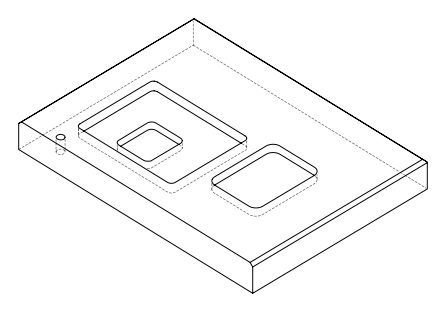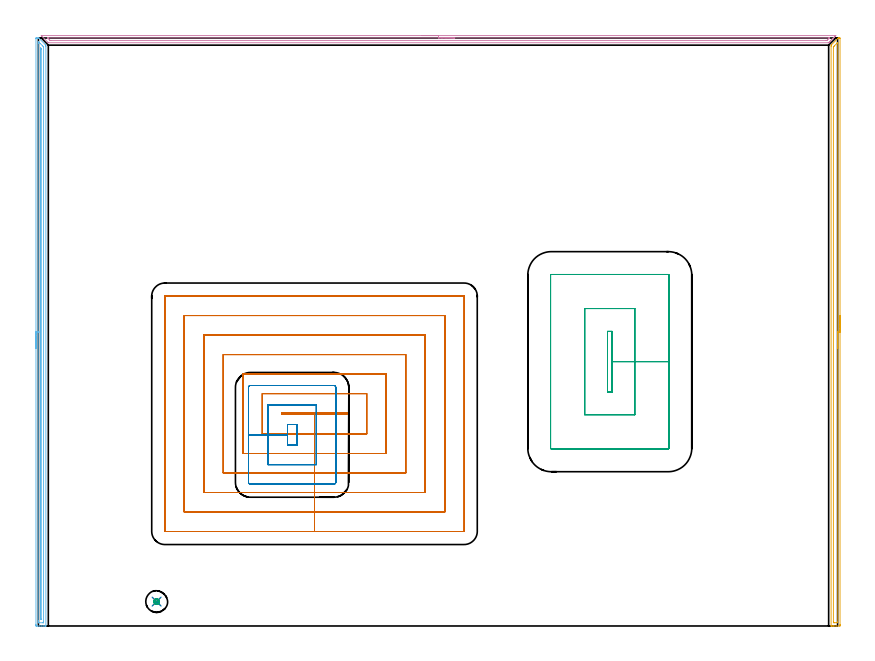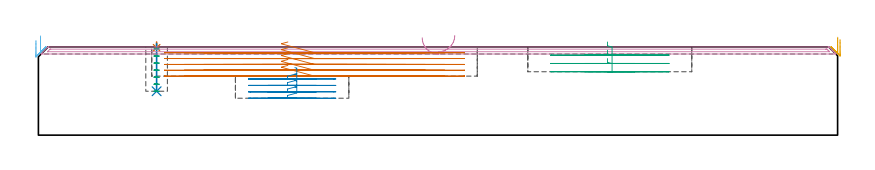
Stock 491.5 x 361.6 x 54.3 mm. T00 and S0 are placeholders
(PLAN: 9 operations, 5 tool changes, 58.7 min)
(1 SPOT_DRILL | STEP1POCKET | NXT0321_9005460120000 | 0.03 min | 3 mm3)
(2 DRILL_BLIND_HOLE_INTO_CENTER | STEP1POCKET | NXT0301_128 | 0.12 min | 2947 mm3)
(3 MILL_ROUGH_BLIND_HOLE_CONTOUR | STEP1POCKET | NXT0201_013 | Spiral | 0.46 min | 830 mm3)
(4 AREA_MILL | FG_CHAMFER_SURFACE | UGT0205_001 | 7.93 min | 4758 mm3)
(5 AREA_MILL_1 | FG_CHAMFER_SURFACE_1 | UGT0205_001 | 5.95 min | 5430 mm3)
(6 AREA_MILL_2 | FG_CHAMFER_SURFACE_2 | UGT0205_001 | 8.79 min | 6683 mm3)
(7 MILL_RECTANGULAR_POCKET | POCKET_RECTANGULAR_STRAIGHT | UGT0201_010 | Follow Part, ap 4, ae 75% | 27.17 min | 578547 mm3)
(8 MILL_RECTANGULAR_POCKET_1 | POCKET_RECTANGULAR_STRAIGHT_1 | UGT0201_010 | Follow Part, ap 4, ae 75% | 3.82 min | 71723 mm3)
(9 MILL_RECTANGULAR_POCKET_2 | POCKET_RECTANGULAR_STRAIGHT_2 | UGT0201_006 | Follow Part, ap 7, ae 75% | 4.39 min | 205996 mm3)
(TOOL NXT0321_9005460120000 | NC Spot Drill, 142deg, 12mm, Carbide, Uncoated | D12 PA142 FL30 Z2)
(TOOL NXT0301_128 | Carbide Drill 12mm [861.1-1200-036A1-GP GC34] | D12 PA150 FL37.4 Z2)
(TOOL NXT0201_013 | ENDMILL 10mm | D10 FL30 Z4)
(TOOL UGT0205_001 | Chamfer Mill 20 x 3 x 45 deg. | D20 FL50 Z2)
(TOOL UGT0201_010 | End Mill 16 mm | D16 FL22 Z2)
(TOOL UGT0201_006 | End Mill 28 mm | D28 FL25 Z2)
(OP 1 SPOT_DRILL)
G17 G21 G94 G90
T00 M6
G54
G17 G0 G90 X72.7 Y15. S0 M3
G43 Z64.3 H0
G94 G81 G98 Z53.728 F250. R57.3
G80
M5
M2
(OP 2 DRILL_BLIND_HOLE_INTO_CENTER)
G17 G21 G94 G90
T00 M6
G54
G17 G0 G90 X72.7 Y15. S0 M3
G43 Z64.3 H1
G94 G81 G98 Z27. F250. R56.3
G80
M5
M2
(OP 3 MILL_ROUGH_BLIND_HOLE_CONTOUR)
G17 G21 G94 G90
T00 M6
G54
G17 G0 G90 X72.7 Y15. S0 M3
G43 Z64.3 H0
Z52.971
G94 G3 X73.313 Y16.037 R0.7 F250.
X71.905 Y16.446 R1.037
X71.254 Y14.205 R1.65
X71.905 Y16.446 R-1.65
X71.58 Y15.326 R0.825
X72.7 Y15. R0.825
G0 Z48.643
G3 X73.313 Y16.037 R0.7
X71.905 Y16.446 R1.037
X71.254 Y14.205 R1.65
X71.905 Y16.446 R-1.65
X71.58 Y15.326 R0.825
X72.7 Y15. R0.825
G0 Z44.314
G3 X73.313 Y16.037 R0.7
X71.905 Y16.446 R1.037
X71.254 Y14.205 R1.65
X71.905 Y16.446 R-1.65
X71.58 Y15.326 R0.825
X72.7 Y15. R0.825
G0 Z39.986
G3 X73.313 Y16.037 R0.7
X71.905 Y16.446 R1.037
X71.254 Y14.205 R1.65
X71.905 Y16.446 R-1.65
X71.58 Y15.326 R0.825
X72.7 Y15. R0.825
G0 Z35.657
G3 X73.313 Y16.037 R0.7
X71.905 Y16.446 R1.037
X71.254 Y14.205 R1.65
X71.905 Y16.446 R-1.65
X71.58 Y15.326 R0.825
X72.7 Y15. R0.825
G0 Z31.329
G3 X73.313 Y16.037 R0.7
X71.905 Y16.446 R1.037
X71.254 Y14.205 R1.65
X71.905 Y16.446 R-1.65
X71.58 Y15.326 R0.825
X72.7 Y15. R0.825
G0 Z27.
G3 X73.313 Y16.037 R0.7
X71.905 Y16.446 R1.037
X71.254 Y14.205 R1.65
X71.905 Y16.446 R-1.65
X71.58 Y15.326 R0.825
X72.7 Y15. R0.825
G0 Z64.3
M5
M2
(OP 4 AREA_MILL)
G17 G21 G94 G90
T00 M6
G54
G17 G0 G90 X236.05 Y363.1 S1061 M3
G43 Z64.3 H0
Z59.9
G94 G1 X236.088 Z59.028 F250.
X236.202 Z58.163
X236.391 Z57.312
X236.653 Z56.48
X236.987 Z55.674
X237.39 Z54.9
X237.859 Z54.164
X238.39 Z53.472
X238.979 Z52.829
X239.622 Z52.239
X240.314 Z51.708
X241.05 Z51.24
X241.824 Z50.837
X242.63 Z50.503
X243.462 Z50.241
X244.314 Z50.052
X245.178 Z49.938
X246.05 Z49.9
X490.364
X490.383 Y363.095 Z49.905
X490.364 Y363.067 Z49.932
X490.286 Y362.986 Z50.013
X490.066 Y362.764 Z50.233
X489.962 Y362.661 Z50.337
X489.768 Y362.468 Z50.532
X489.672 Y362.372 Z50.628
X489.522 Y362.221 Z50.776
X489.47 Y362.169 Z50.829
X488.824 Y361.524 Z51.476
X488.642 Y361.34 Z51.656
X487.982 Y360.682 Z52.318
X487.761 Y360.46 Z52.536
X487.141 Y359.841 Z53.159
X487.085 Y359.784 Z53.215
X486.881 Y359.579 Z53.417
X486.3 Y358.999 Z54.
X486.19 Y358.89 Z54.109
X486.001 Y358.699 Z54.295
X485.999
X485.746 Y358.7 Z54.3
X6.357
X6.101 Y358.699 Z54.295
X6.099
X6.004 Y358.795 Z54.202
X5.91 Y358.89 Z54.109
X2.078 Y362.722 Z50.278
X1.885 Y362.917 Z50.082
X1.719 Y363.093 Z49.906
X1.885 Y363.1 Z49.9
X246.05
Y361.686 Z51.314
X486.19 Y361.685 Z51.315
X486.288 Y361.684 Z51.316
X486.462 Y361.679 Z51.321
X486.514 Y361.674 Z51.326
X486.502 Y361.66 Z51.34
X486.411 Y361.563 Z51.437
X486.292 Y361.443 Z51.557
X486.19 Y361.34 Z51.66
X485.525 Y360.675 Z52.325
X485.296 Y360.446 Z52.554
X485.078 Y360.234 Z52.766
X484.978 Y360.139 Z52.861
X484.946 Y360.121 Z52.879
X484.9 Y360.119 Z52.881
X484.8 Y360.117 Z52.883
X484.401 Y360.114 Z52.886
X484.305
X7.602 Y360.115 Z52.885
X7.204 Y360.12 Z52.88
X7.156 Y360.121 Z52.879
X7.13 Y360.131 Z52.869
X7.089 Y360.169 Z52.831
X6.961 Y360.292 Z52.708
X6.804 Y360.446 Z52.554
X5.663 Y361.587 Z51.413
X5.624 Y361.629 Z51.371
X5.585 Y361.674 Z51.326
X5.582 Y361.68 Z51.32
X5.586 Y361.682 Z51.318
X5.621 Y361.684 Z51.316
X5.91 Y361.686 Z51.314
X6.006
X246.05
X246.922 Z51.352
X247.787 Z51.466
X248.638 Z51.655
X249.47 Z51.917
X250.276 Z52.251
X251.05 Z52.654
X251.786 Z53.123
X252.478 Z53.654
X253.121 Z54.243
X253.71 Z54.886
X254.242 Z55.578
X254.71 Z56.314
X255.113 Z57.088
X255.447 Z57.894
X255.709 Z58.726
X255.898 Z59.578
X256.012 Z60.443
X256.05 Z61.314
G0 Z64.3
M5
M2
(OP 5 AREA_MILL_1)
G17 G21 G94 G90
T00 M6
G54
G17 G0 G90 X493. Y190.8 S1061 M3
G43 Z64.3 H0
Z58.8
G94 G1 Y190.762 Z57.928 F250.
Y190.648 Z57.063
Y190.459 Z56.212
Y190.197 Z55.38
Y189.863 Z54.574
Y189.46 Z53.8
Y188.992 Z53.064
Y188.46 Z52.372
Y187.871 Z51.729
Y187.228 Z51.14
Y186.536 Z50.608
Y185.8 Z50.14
Y185.026 Z49.737
Y184.22 Z49.403
Y183.388 Z49.141
Y182.536 Z48.952
Y181.672 Z48.838
Y180.8 Z48.8
Y0.987
X492.999 Y0.629 Z48.801
X492.994 Y0.099 Z48.803
X492.991 Y0.008 Z48.805
X492.468 Y0. Z49.328
X490.694 Z51.101
X489.281 Z52.516
X488.919 Z52.876
X488.196 Z53.603
X487.933 Z53.866
X487.536 Z54.255
X487.503 Y0.009 Z54.288
X487.5 Y0.182 Z54.3
Y356.5
X487.503 Y357.195 Z54.288
X487.577 Y357.278 Z54.22
X491.717 Y361.418 Z50.081
X491.85 Y361.554 Z49.941
X491.897 Y361.59 Z49.893
X491.942 Y361.6 Z49.848
X492.022 Z49.769
X492.345 Z49.455
X492.633 Z49.167
X492.992 Y361.59 Z48.805
X493. Y361.507 Z48.8
Y180.8
X491.586 Z50.214
Y2.417
X491.581 Y2.01 Z50.219
X491.107 Y2.001 Z50.693
X489.806 Y2. Z51.994
X489.332 Y2.001 Z52.468
X488.919 Y2.01 Z52.881
X488.914 Y2.417 Z52.886
Y2.422
Y355.606
X488.919 Y356.157 Z52.881
X489.086 Y356.332 Z52.714
X489.25 Y356.5 Z52.55
X489.529 Y356.78 Z52.271
X491.038 Y358.288 Z50.762
X491.312 Y358.559 Z50.488
X491.581 Y358.819 Z50.219
X491.586 Y358.288 Z50.214
Y180.8
Y179.928 Z50.252
Y179.064 Z50.366
Y178.212 Z50.555
Y177.38 Z50.817
Y176.574 Z51.151
Y175.8 Z51.554
Y175.064 Z52.023
Y174.372 Z52.554
Y173.729 Z53.143
Y173.14 Z53.786
Y172.608 Z54.478
Y172.14 Z55.214
Y171.737 Z55.988
Y171.403 Z56.794
Y171.141 Z57.626
Y170.952 Z58.478
Y170.838 Z59.343
Y170.8 Z60.214
G0 Z64.3
M5
M2
(OP 6 AREA_MILL_2)
G17 G21 G94 G90
T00 M6
G54
G17 G0 G90 X-1.5 Y170.8 S1061 M3
G43 Z64.3 H0
Z58.2
G94 G1 Y170.838 Z57.328 F250.
Y170.952 Z56.464
Y171.141 Z55.612
Y171.403 Z54.78
Y171.737 Z53.974
Y172.14 Z53.2
Y172.608 Z52.464
Y173.14 Z51.772
Y173.729 Z51.129
Y174.372 Z50.54
Y175.064 Z50.008
Y175.8 Z49.54
Y176.574 Z49.137
Y177.38 Z48.803
Y178.212 Z48.541
Y179.063 Z48.352
Y179.928 Z48.238
Y180.8 Z48.2
Y361.181
X-1.496 Y361.418 Z48.204
X-1.491 Y361.597 Z48.205
X-1.443 Y361.599 Z48.253
X-1.086 Y361.6 Z48.609
X-0.305 Z49.394
X-0.208 Z49.49
X0.184 Y361.599 Z49.882
X0.205 Y361.596 Z49.903
X4.186 Y357.614 Z53.885
X4.383 Y357.417 Z54.083
X4.406 Y357.394 Z54.106
X4.597 Y357.207 Z54.288
X4.6 Y356.5 Z54.3
Y0.182
X4.598 Y0.01 Z54.289
X4.434 Y0.003 Z54.127
X4.263 Y0. Z53.963
X4.023 Z53.723
X3.308 Z53.002
X2.071 Z51.768
X0.671 Z50.367
X-0.826 Z48.871
X-1.086 Y0.002 Z48.61
X-1.311 Y0.005 Z48.386
X-1.492 Y0.01 Z48.205
X-1.495 Y0.213 Z48.203
X-1.499 Y0.629 Z48.201
X-1.5 Y1.05 Z48.2
Y180.8
X-0.086 Z49.614
Y358.288
X-0.085 Y359.057 Z49.615
X-0.083 Y359.182 Z49.617
X-0.079 Y359.395 Z49.621
X-0.011 Y359.35 Z49.689
X0.164 Y359.182 Z49.864
X0.671 Y358.678 Z50.371
X1.062 Y358.288 Z50.762
X2.429 Y356.922 Z52.129
X2.85 Y356.5 Z52.55
X2.993 Y356.354 Z52.693
X3.108 Y356.234 Z52.808
X3.179 Y356.158 Z52.879
X3.18 Y356.114 Z52.88
X3.185 Y355.731 Z52.885
X3.186 Y2.542 Z52.886
X3.179 Y2.017 Z52.879
X3.157 Y2.01 Z52.857
X3.085 Y2.005 Z52.785
X2.976 Y2.002 Z52.676
X2.839 Y2. Z52.539
X2.429 Z52.129
X0.671 Z50.371
X0.202 Z49.902
X-0.004 Y2.003 Z49.696
X-0.039 Y2.005 Z49.661
X-0.071 Y2.009 Z49.629
X-0.079 Y2.053 Z49.621
X-0.084 Y2.292 Z49.616
X-0.085 Y2.417 Z49.615
X-0.086 Y3.188 Z49.614
Y180.8
X1.328 Z51.028
X1.329 Y354.712 Z51.029
X1.331 Y354.935 Z51.031
X1.335 Y355.162 Z51.035
X1.348 Y355.541 Z51.048
X1.55 Y355.346 Z51.25
X1.706 Y355.19 Z51.406
X1.744 Y355.149 Z51.444
X1.761 Y355.129 Z51.461
X1.764 Y355.086 Z51.464
X1.768 Y354.937 Z51.468
X1.771 Y354.712 Z51.471
Y4.206
X1.77 Y4.093 Z51.47
X1.767 Y4.038 Z51.467
X1.765 Y4.016 Z51.465
X1.745 Y4.007 Z51.445
X1.55 Z51.25
X1.354 Y4.01 Z51.054
X1.335 Y4.206 Z51.035
X1.332 Y4.427 Z51.032
X1.329 Y5.1 Z51.029
Y5.325
X1.328 Y180.8 Z51.028
Y181.672 Z51.066
Y182.536 Z51.18
Y183.388 Z51.369
Y184.22 Z51.632
Y185.026 Z51.965
Y185.8 Z52.368
Y186.536 Z52.837
Y187.228 Z53.368
Y187.871 Z53.957
Y188.46 Z54.601
Y188.991 Z55.293
Y189.46 Z56.028
Y189.863 Z56.802
Y190.197 Z57.608
Y190.459 Z58.44
Y190.648 Z59.292
Y190.762 Z60.157
Y190.8 Z61.028
G0 Z64.3
M5
M2
(OP 7 MILL_RECTANGULAR_POCKET)
G17 G21 G94 G90
T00 M6
G54
G17 G0 G90 X153.431 Y130.9 S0 M3
G43 Z64.3 H0
Z57.3
G94 G1 X149.7 Z56.3 F250.
Y130.1 Z56.086
X169.8 Z50.7
X189.9 F500.
Y130.9
X149.7
Y130.1
X169.8
Y118.1
X201.9
Y142.9
X137.7
Y118.1
X169.8
Y106.1
X213.9
Y154.9
X125.7
Y106.1
X169.8
Y94.1
X225.9
Y166.9
X113.7
Y94.1
X169.8
Y82.1
X237.9
Y178.9
X101.7
Y82.1
X169.8
Y70.1
X249.9
Y190.9
X89.7
Y70.1
X169.8
Y58.1
X261.8
X261.855 Y58.105
X261.895 Y58.145
X261.9 Y58.2
Y202.8
X261.895 Y202.855
X261.855 Y202.895
X261.8 Y202.9
X77.8
X77.745 Y202.895
X77.705 Y202.855
X77.7 Y202.8
Y58.2
X77.705 Y58.145
X77.745 Y58.105
X77.8 Y58.1
X169.8
X170.8
G0 X153.431 Y130.9 Z53.7
G1 X149.7 Z52.7 F250.
Y130.1 Z52.486
X169.8 Z47.1
X189.9 F500.
Y130.9
X149.7
Y130.1
X169.8
Y118.1
X201.9
Y142.9
X137.7
Y118.1
X169.8
Y106.1
X213.9
Y154.9
X125.7
Y106.1
X169.8
Y94.1
X225.9
Y166.9
X113.7
Y94.1
X169.8
Y82.1
X237.9
Y178.9
X101.7
Y82.1
X169.8
Y70.1
X249.9
Y190.9
X89.7
Y70.1
X169.8
Y58.1
X261.8
X261.855 Y58.105
X261.895 Y58.145
X261.9 Y58.2
Y202.8
X261.895 Y202.855
X261.855 Y202.895
X261.8 Y202.9
X77.8
X77.745 Y202.895
X77.705 Y202.855
X77.7 Y202.8
Y58.2
X77.705 Y58.145
X77.745 Y58.105
X77.8 Y58.1
X169.8
X170.8
G0 X153.431 Y130.9 Z50.1
G1 X149.7 Z49.1 F250.
Y130.1 Z48.886
X169.8 Z43.5
X189.9 F500.
Y130.9
X149.7
Y130.1
X169.8
Y118.1
X201.9
Y142.9
X137.7
Y118.1
X169.8
Y106.1
X213.9
Y154.9
X125.7
Y106.1
X169.8
Y94.1
X225.9
Y166.9
X113.7
Y94.1
X169.8
Y82.1
X237.9
Y178.9
X101.7
Y82.1
X169.8
Y70.1
X249.9
Y190.9
X89.7
Y70.1
X169.8
Y58.1
X261.8
X261.855 Y58.105
X261.895 Y58.145
X261.9 Y58.2
Y202.8
X261.895 Y202.855
X261.855 Y202.895
X261.8 Y202.9
X77.8
X77.745 Y202.895
X77.705 Y202.855
X77.7 Y202.8
Y58.2
X77.705 Y58.145
X77.745 Y58.105
X77.8 Y58.1
X169.8
X170.8
G0 X153.431 Y130.9 Z46.5
G1 X149.7 Z45.5 F250.
Y130.1 Z45.286
X169.8 Z39.9
X189.9 F500.
Y130.9
X149.7
Y130.1
X169.8
Y118.1
X201.9
Y142.9
X137.7
Y118.1
X169.8
Y106.1
X213.9
Y154.9
X125.7
Y106.1
X169.8
Y94.1
X225.9
Y166.9
X113.7
Y94.1
X169.8
Y82.1
X237.9
Y178.9
X101.7
Y82.1
X169.8
Y70.1
X249.9
Y190.9
X89.7
Y70.1
X169.8
Y58.1
X261.8
X261.855 Y58.105
X261.895 Y58.145
X261.9 Y58.2
Y202.8
X261.895 Y202.855
X261.855 Y202.895
X261.8 Y202.9
X77.8
X77.745 Y202.895
X77.705 Y202.855
X77.7 Y202.8
Y58.2
X77.705 Y58.145
X77.745 Y58.105
X77.8 Y58.1
X169.8
X170.8
G0 X153.431 Y130.9 Z42.9
G1 X149.7 Z41.9 F250.
Y130.1 Z41.686
X169.8 Z36.3
X189.9 F500.
Y130.9
X149.7
Y130.1
X169.8
Y118.1
X201.9
Y142.9
X137.7
Y118.1
X169.8
Y106.1
X213.9
Y154.9
X125.7
Y106.1
X169.8
Y94.1
X225.9
Y166.9
X113.7
Y94.1
X169.8
Y82.1
X237.9
Y178.9
X101.7
Y82.1
X169.8
Y70.1
X249.9
Y190.9
X89.7
Y70.1
X169.8
Y58.1
X261.8
X261.855 Y58.105
X261.895 Y58.145
X261.9 Y58.2
Y202.8
X261.895 Y202.855
X261.855 Y202.895
X261.8 Y202.9
X77.8
X77.745 Y202.895
X77.705 Y202.855
X77.7 Y202.8
Y58.2
X77.705 Y58.145
X77.745 Y58.105
X77.8 Y58.1
X169.8
X170.8
G0 Z64.3
M5
M2
(OP 8 MILL_RECTANGULAR_POCKET_1)
G17 G21 G94 G90
T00 M6
G54
G17 G0 G90 X157.712 Y111.2 S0 M3
G43 Z64.3 H0
Z41.5
G94 G1 X158.9 Z41.182 F250.
Y123.9 Z37.779
X153.2 Z36.251
Y117.55 Z34.55
Y111.2 F500.
X158.9
Y123.9
X153.2
Y117.55
X141.2
Y99.2
X170.9
Y135.9
X141.2
Y117.55
X129.2
Y88.4
G3 X130.4 Y87.2 R1.2
G1 X181.7
G3 X182.9 Y88.4 R1.2
G1 Y146.7
G3 X181.7 Y147.9 R1.2
G1 X130.4
G3 X129.2 Y146.7 R1.2
G1 Y117.55
Y116.55
G0 X157.712 Y111.2 Z37.55
G1 X158.9 Z37.232 F250.
Y123.9 Z33.829
X153.2 Z32.301
Y117.55 Z30.6
Y111.2 F500.
X158.9
Y123.9
X153.2
Y117.55
X141.2
Y99.2
X170.9
Y135.9
X141.2
Y117.55
X129.2
Y88.4
G3 X130.4 Y87.2 R1.2
G1 X181.7
G3 X182.9 Y88.4 R1.2
G1 Y146.7
G3 X181.7 Y147.9 R1.2
G1 X130.4
G3 X129.2 Y146.7 R1.2
G1 Y117.55
Y116.55
G0 X157.712 Y111.2 Z33.6
G1 X158.9 Z33.282 F250.
Y123.9 Z29.879
X153.2 Z28.351
Y117.55 Z26.65
Y111.2 F500.
X158.9
Y123.9
X153.2
Y117.55
X141.2
Y99.2
X170.9
Y135.9
X141.2
Y117.55
X129.2
Y88.4
G3 X130.4 Y87.2 R1.2
G1 X181.7
G3 X182.9 Y88.4 R1.2
G1 Y146.7
G3 X181.7 Y147.9 R1.2
G1 X130.4
G3 X129.2 Y146.7 R1.2
G1 Y117.55
Y116.55
G0 X157.712 Y111.2 Z29.65
G1 X158.9 Z29.332 F250.
Y123.9 Z25.929
X153.2 Z24.401
Y117.55 Z22.7
Y111.2 F500.
X158.9
Y123.9
X153.2
Y117.55
X141.2
Y99.2
X170.9
Y135.9
X141.2
Y117.55
X129.2
Y88.4
G3 X130.4 Y87.2 R1.2
G1 X181.7
G3 X182.9 Y88.4 R1.2
G1 Y146.7
G3 X181.7 Y147.9 R1.2
G1 X130.4
G3 X129.2 Y146.7 R1.2
G1 Y117.55
Y116.55
G0 Z64.3
M5
M2
(OP 9 MILL_RECTANGULAR_POCKET_2)
G17 G21 G94 G90
T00 M6
G54
G17 G0 G90 X350. Y152.679 S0 M3
G43 Z64.3 H0
Z57.3
G94 G1 Y143.9 Z54.947 F250.
X352.8 Z54.197
Y162.55 Z49.2
Y181.2 F500.
X350.
Y143.9
X352.8
Y162.55
X366.8
Y195.2
X336.
Y129.9
X366.8
Y162.55
X387.8
Y215.8
G3 X387.4 Y216.2 R0.4
G1 X315.4
G3 X315. Y215.8 R0.4
G1 Y109.3
G3 X315.4 Y108.9 R0.4
G1 X387.4
G3 X387.8 Y109.3 R0.4
G1 Y162.55
Y163.55
G0 X350. Y152.679 Z52.2
G1 Y143.9 Z49.847 F250.
X352.8 Z49.097
Y162.55 Z44.1
Y181.2 F500.
X350.
Y143.9
X352.8
Y162.55
X366.8
Y195.2
X336.
Y129.9
X366.8
Y162.55
X387.8
Y215.8
G3 X387.4 Y216.2 R0.4
G1 X315.4
G3 X315. Y215.8 R0.4
G1 Y109.3
G3 X315.4 Y108.9 R0.4
G1 X387.4
G3 X387.8 Y109.3 R0.4
G1 Y162.55
Y163.55
G0 X350. Y152.679 Z47.1
G1 Y143.9 Z44.748 F250.
X352.8 Z43.997
Y162.55 Z39.
Y181.2 F500.
X350.
Y143.9
X352.8
Y162.55
X366.8
Y195.2
X336.
Y129.9
X366.8
Y162.55
X387.8
Y215.8
G3 X387.4 Y216.2 R0.4
G1 X315.4
G3 X315. Y215.8 R0.4
G1 Y109.3
G3 X315.4 Y108.9 R0.4
G1 X387.4
G3 X387.8 Y109.3 R0.4
G1 Y162.55
Y163.55
G0 Z64.3
M5
M2
